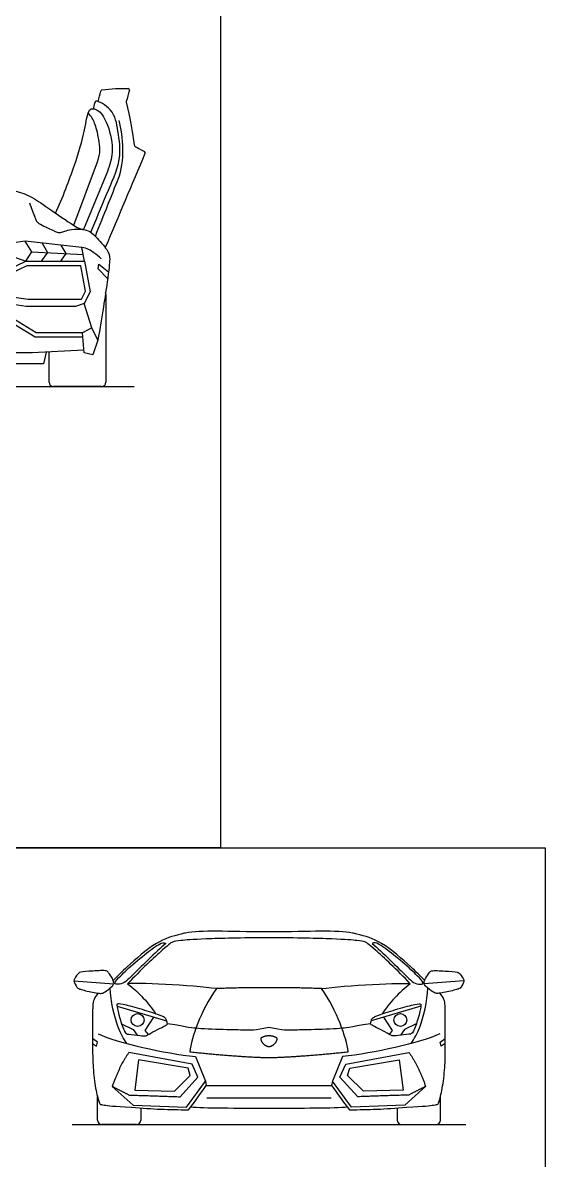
# Model space of a CAD drawing. Header units: millimetres. Extents: x 0.5 to 46.1, y 0.3 to 28.2.
# Drawn here: x 5.82 to 8.83, y 7.77 to 14.32 of the extents above; entities that cross this region are included whole.
import ezdxf

# ---------------------------------------------------------------- set-up
doc = ezdxf.new("R2010")
doc.units = ezdxf.units.MM
for name, color, linetype, true_color in [('AG-DETAIL', 7, 'Continuous', 0x66ffff), ('AG-DIAGRAM', 7, 'Continuous', 0xfecc66), ('AG-TRANSPORT', 7, 'Continuous', 0x66ccff), ('X-VPRT', 6, 'Continuous', 0xff00ff)]:
    doc.layers.add(name, color=color, linetype=linetype, true_color=true_color)

msp = doc.modelspace()

# ---------------------------------------------------------------- linework, layer by layer
at = {"layer": 'AG-DETAIL'}
for points in [[(6.1782, 12.9484), (6.1635, 13.0276), (5.838, 13.0634), (5.6789, 13.04), (5.6789, 13.0073), (5.8418, 12.9484), (5.8748, 13.0021), (6.1708, 12.988)], [(5.8748, 13.0021), (5.838, 13.0634)], [(5.9347, 13.0528), (5.9654, 12.9978), (5.93, 12.9484)], [(6.0419, 13.041), (6.0721, 12.9927), (6.0406, 12.9484)], [(6.3119, 12.8497), (6.2575, 12.9054), (6.2605, 12.932), (6.3169, 12.8866)], [(6.2199, 12.5658), (6.1764, 12.7043)], [(6.3658, 8.6601), (6.6513, 8.5772)], [(8.1146, 8.6601), (7.829, 8.5772)], [(6.5461, 8.4979), (6.5287, 8.5217), (6.5782, 8.5984)], [(7.9343, 8.4979), (7.9517, 8.5217), (7.9022, 8.5984)], [(6.392, 8.5598), (6.4592, 8.5266), (6.4823, 8.4939)], [(8.0883, 8.5598), (8.0211, 8.5266), (7.9981, 8.4939)], [(6.2255, 8.4465), (6.2486, 8.43), (6.2542, 8.4539), (6.2255, 8.4753)], [(8.2548, 8.4465), (8.2318, 8.43), (8.2262, 8.4539), (8.2548, 8.4753)], [(6.8169, 8.3707), (6.8746, 8.2297), (6.8796, 8.2038)], [(7.6635, 8.3707), (7.6058, 8.2297), (7.6007, 8.2038)], [(6.3386, 8.1993), (6.4587, 8.0909), (6.7647, 8.0798), (6.8746, 8.2297)], [(8.1417, 8.1993), (8.0217, 8.0909), (7.7157, 8.0798), (7.6058, 8.2297)]]:
    msp.add_lwpolyline(points, dxfattribs=at)
for points in [[(6.4214, 8.4459), (6.4026, 8.476), (6.366, 8.5368), (6.3286, 8.6889), (6.3265, 8.766)], [(8.0589, 8.4459), (8.0778, 8.476), (8.1143, 8.5368), (8.1518, 8.6889), (8.1539, 8.766)]]:
    msp.add_open_spline(points, degree=3, knots=[0, 0, 0, 0, 0.590996, 1.453023, 1.453023, 1.453023, 1.453023], dxfattribs=at)
for points in [[(6.2573, 8.502), (6.3698, 8.4474), (6.6416, 8.3904), (6.8169, 8.3707)], [(8.223, 8.502), (8.1106, 8.4474), (7.8388, 8.3904), (7.6635, 8.3707)]]:
    msp.add_open_spline(points, degree=3, dxfattribs=at)
at = {"layer": 'AG-DIAGRAM'}
for points in [[(4.1994, 12.2273), (6.4651, 12.2273)], [(6.1073, 7.98), (8.373, 7.98)]]:
    msp.add_lwpolyline(points, dxfattribs=at)
at = {"layer": 'AG-TRANSPORT'}
for p, q in [((6.118, 8.807), (6.347, 8.7903)), ((8.3624, 8.807), (8.1333, 8.7903))]:
    msp.add_line(p, q, dxfattribs=at)
for points in [[(6.117, 13.1554), (6.2544, 13.5211)], [(6.3103, 13.4644), (6.1723, 13.1307)], [(5.7343, 12.8973), (5.8418, 12.9484), (6.1782, 12.9484), (6.2108, 12.773), (6.1775, 12.7047), (6.126, 12.6885), (5.8431, 12.6885), (5.6668, 12.714), (5.3322, 12.714), (4.9977, 12.714), (4.8214, 12.6885), (4.5385, 12.6885), (4.487, 12.7047), (4.4537, 12.773), (4.4863, 12.9484), (4.8227, 12.9484), (4.9302, 12.8973)], [(5.6783, 12.7557), (5.8546, 12.7302), (6.1615, 12.7302), (6.1842, 12.7767), (6.157, 12.9229), (5.8476, 12.9229), (5.7508, 12.8769)], [(6.1692, 12.5121), (5.8947, 12.5121), (5.667, 12.6503), (5.3322, 12.6503), (4.9975, 12.6503), (4.7698, 12.5121), (4.4953, 12.5121)], [(6.2552, 12.4935), (6.2199, 12.5658), (6.1672, 12.5355), (5.9013, 12.5355), (5.6735, 12.6738), (5.3322, 12.6738)], [(6.2552, 12.4935), (6.2259, 12.4089), (6.1766, 12.422), (6.1672, 12.5355)], [(6.1755, 12.436), (5.8774, 12.4207), (5.3322, 12.4207), (4.7871, 12.4207), (4.489, 12.436)], [(5.9585, 12.4249), (5.9423, 12.3579), (5.3322, 12.3579), (4.7222, 12.3579), (4.706, 12.4249)], [(6.7283, 8.1396), (6.8316, 8.2525), (6.7981, 8.3278), (6.4346, 8.3939)], [(7.752, 8.1396), (7.6487, 8.2525), (7.6822, 8.3278), (8.0458, 8.3939)], [(6.883, 8.1344), (7.2402, 8.1344), (7.5974, 8.1344)]]:
    msp.add_lwpolyline(points, dxfattribs=at)
for points in [[(6.7756, 8.3037), (6.49, 8.3524), (6.4685, 8.1775), (6.6959, 8.1712), (6.7876, 8.2617)], [(7.7048, 8.3037), (7.9903, 8.3524), (8.0119, 8.1775), (7.7845, 8.1712), (7.6928, 8.2617)]]:
    msp.add_lwpolyline(points, close=True, dxfattribs=at)
for centre in [(6.4841, 8.5812), (7.9963, 8.5812)]:
    msp.add_circle(centre, 0.037, dxfattribs=at)
for centre, radius, start, end in [((6.2805, 13.9256), 0.00852, 98.23687, 166.29275), ((6.429, 13.9341), 0.00852, 344.01788, 87.64485), ((6.4271, 13.8654), 0.00852, 164.01788, 194.76581), ((6.519, 13.5721), 0.00852, 337.13748, 60.75041), ((6.2764, 12.7563), 0.0259, 0, 24.1493), ((6.0003, 12.2532), 0.0259, 180, 270), ((6.2764, 12.2532), 0.0259, 270, 0), ((6.2778, 8.0044), 0.0244, 180, 270), ((6.4784, 8.0044), 0.0244, 270, 0), ((8.002, 8.0044), 0.0244, 180, 270), ((8.2026, 8.0044), 0.0244, 270, 0)]:
    msp.add_arc(centre, radius, start, end, dxfattribs=at)
for points, degree in [([(6.2576, 13.8676), (6.2625, 13.8876), (6.2673, 13.9076), (6.2722, 13.9276)], 3), ([(6.2793, 13.934), (6.3323, 13.9417), (6.3823, 13.9445), (6.4294, 13.9426)], 3), ([(6.4372, 13.9317), (6.4311, 13.9104), (6.425, 13.8891), (6.4189, 13.8677)], 3), ([(6.2544, 13.5211), (6.2724, 13.5691), (6.2629, 13.6549), (6.2365, 13.7527), (6.2206, 13.7795), (6.1998, 13.7998)], 3), ([(6.5268, 13.5688), (6.4506, 13.3881), (6.3744, 13.2074), (6.2982, 13.0266)], 3), ([(5.3322, 13.3476), (5.3586, 13.3476), (5.4671, 13.3627), (5.6616, 13.3627), (5.7637, 13.3627), (5.8697, 13.325), (5.9562, 13.2636), (6.1429, 13.1357), (6.1657, 13.1314), (6.1992, 13.1273), (6.236, 13.1009), (6.3189, 13.0053), (6.3267, 12.9704), (6.316, 12.8694), (6.2801, 12.633), (6.2552, 12.4935)], 3), ([(6.173, 13.1306), (6.1161, 13.1341), (6.0498, 13.1171), (6.0351, 13.1086), (6.0141, 13.1177), (5.8978, 13.169), (5.9013, 13.184), (5.8639, 13.2826)], 3), ([(6.3023, 12.7563), (6.3023, 12.5048), (6.3023, 12.2532)], 2), ([(5.9744, 12.2532), (5.9744, 12.3394), (5.9744, 12.4257)], 2), ([(6.2764, 12.2273), (6.1383, 12.2273), (6.0003, 12.2273)], 2), ([(7.2402, 9.0543), (7.0794, 9.0543), (6.8389, 9.0479), (6.719, 9.0383), (6.6865, 9.0318), (6.663, 9.0185), (6.5015, 8.8689), (6.427, 8.7901)], 3), ([(8.0534, 8.7901), (7.9789, 8.8689), (7.8173, 9.0185), (7.7939, 9.0318), (7.7613, 9.0383), (7.6415, 9.0479), (7.401, 9.0543), (7.2402, 9.0543)], 3), ([(6.3287, 8.7679), (6.3367, 8.7744), (6.3423, 8.7801)], 2), ([(6.9376, 8.762), (6.8053, 8.7808), (6.4579, 8.7987), (6.427, 8.7901)], 3), ([(7.5427, 8.762), (7.675, 8.7808), (8.0225, 8.7987), (8.0534, 8.7901)], 3), ([(8.1516, 8.7679), (8.1436, 8.7744), (8.1381, 8.7801)], 2), ([(6.9376, 8.762), (6.8467, 8.6328), (6.7958, 8.4813), (6.7839, 8.3988)], 3), ([(7.2402, 8.7674), (7.084, 8.7674), (6.9376, 8.762)], 2), ([(7.5427, 8.762), (7.3964, 8.7674), (7.2402, 8.7674)], 2), ([(7.6965, 8.3988), (7.6846, 8.4813), (7.6337, 8.6328), (7.5427, 8.762)], 3), ([(6.409, 8.5172), (6.4014, 8.5328), (6.3785, 8.5948), (6.3631, 8.6685), (6.3661, 8.6743), (6.3866, 8.6751), (6.4971, 8.6468), (6.612, 8.6087), (6.6437, 8.5958), (6.6488, 8.5863), (6.6559, 8.562), (6.6569, 8.5558), (6.6393, 8.5465), (6.5839, 8.5201), (6.5354, 8.4911), (6.5263, 8.4892), (6.5071, 8.4909), (6.4239, 8.5009), (6.4166, 8.5015), (6.409, 8.5172)], 3), ([(8.0714, 8.5172), (8.0789, 8.5328), (8.1019, 8.5948), (8.1172, 8.6685), (8.1143, 8.6743), (8.0938, 8.6751), (7.9833, 8.6468), (7.8684, 8.6087), (7.8367, 8.5958), (7.8316, 8.5863), (7.8245, 8.562), (7.8235, 8.5558), (7.8411, 8.5465), (7.8964, 8.5201), (7.945, 8.4911), (7.954, 8.4892), (7.9733, 8.4909), (8.0565, 8.5009), (8.0638, 8.5015), (8.0714, 8.5172)], 3), ([(6.6559, 8.562), (6.7834, 8.5401), (6.8046, 8.5345), (7.0147, 8.5259), (7.1195, 8.5256), (7.1541, 8.5222), (7.2333, 8.5393), (7.2402, 8.5397)], 3), ([(7.2402, 8.5397), (7.2471, 8.5393), (7.3263, 8.5222), (7.3608, 8.5256), (7.4657, 8.5259), (7.6758, 8.5345), (7.697, 8.5401), (7.8245, 8.562)], 3), ([(6.4346, 8.3939), (6.3845, 8.3297), (6.3386, 8.1993)], 2), ([(6.7839, 8.3988), (7.0354, 8.3711), (7.2402, 8.3648)], 2), ([(7.2402, 8.3648), (7.4449, 8.3711), (7.6965, 8.3988)], 2), ([(8.0458, 8.3939), (8.0958, 8.3297), (8.1417, 8.1993)], 2), ([(6.3386, 8.1993), (6.387, 8.1745), (6.4355, 8.1497)], 2), ([(8.1417, 8.1993), (8.0933, 8.1745), (8.0449, 8.1497)], 2), ([(6.2534, 8.0044), (6.2534, 8.0724), (6.2534, 8.1404)], 2), ([(6.4355, 8.1497), (6.5819, 8.1447), (6.7283, 8.1396)], 2), ([(8.0449, 8.1497), (7.8985, 8.1447), (7.752, 8.1396)], 2), ([(8.2269, 8.0044), (8.2269, 8.0724), (8.2269, 8.1404)], 2), ([(6.5028, 8.0748), (6.5028, 8.0396), (6.5028, 8.0044)], 2), ([(7.2402, 8.0725), (7.057, 8.0725), (6.8628, 8.0725), (6.7885, 8.0791)], 3), ([(7.6919, 8.0791), (7.6176, 8.0725), (7.4234, 8.0725), (7.2402, 8.0725)], 3), ([(7.9776, 8.0748), (7.9776, 8.0396), (7.9776, 8.0044)], 2), ([(6.4784, 7.98), (6.3781, 7.98), (6.2778, 7.98)], 2), ([(8.002, 7.98), (8.1023, 7.98), (8.2026, 7.98)], 2)]:
    msp.add_open_spline(points, degree=degree, dxfattribs=at)
for points, knots in [([(6.0122, 13.2254), (6.0535, 13.3153), (6.1228, 13.4985), (6.1794, 13.6873), (6.1987, 13.8219), (6.2285, 13.8281), (6.2688, 13.8157), (6.3204, 13.7293), (6.3489, 13.5802), (6.3249, 13.5045), (6.3103, 13.4644)], [0, 0, 0, 0, 0.986833, 1.817691, 2.439741, 2.700473, 3.04345, 3.605154, 4.323351, 4.876912, 4.876912, 4.876912, 4.876912]), ([(6.2146, 13.1151), (6.2463, 13.1867), (6.2996, 13.3301), (6.3978, 13.5287), (6.3718, 13.6954), (6.351, 13.8214), (6.2418, 13.8812), (6.2366, 13.856), (6.2304, 13.836), (6.2276, 13.8259)], [0, 0, 0, 0, 0.878062, 1.719931, 2.450091, 3.101839, 3.665132, 3.885341, 4.212115, 4.212115, 4.212115, 4.212115]), ([(6.4188, 13.8632), (6.4422, 13.7745), (6.4628, 13.6175), (6.4672, 13.6102), (6.4947, 13.5955), (6.5231, 13.5796)], [1.036179, 1.036179, 1.036179, 1.036179, 1.396596, 1.760077, 2.098242, 2.098242, 2.098242, 2.098242]), ([(6.2413, 13.0917), (6.2905, 13.2155), (6.3397, 13.3393), (6.3721, 13.421), (6.4132, 13.5242), (6.4027, 13.6657), (6.3779, 13.7593)], [0, 0, 0, 0, 1.311204, 1.311204, 1.311204, 2.310033, 2.310033, 2.310033, 2.310033]), ([(6.2743, 12.9631), (6.2609, 12.9755), (6.232, 12.9986), (6.1939, 13.0232), (6.1635, 13.0276)], [0, 0, 0, 0, 0.4246883, 0.9175561, 0.9175561, 0.9175561, 0.9175561]), ([(6.7351, 9.076), (6.6856, 9.064), (6.5885, 9.0357), (6.4237, 8.8882), (6.3701, 8.8365), (6.3437, 8.8091)], [3.867595, 3.867595, 3.867595, 3.867595, 4.575926, 5.412324, 6.02432, 6.02432, 6.02432, 6.02432]), ([(7.2402, 9.0884), (7.1133, 9.0884), (6.9267, 9.0948), (6.791, 9.0901), (6.7428, 9.0782), (6.7351, 9.076)], [3.01216, 3.01216, 3.01216, 3.01216, 3.4000452, 3.7879305, 3.867595, 3.867595, 3.867595, 3.867595]), ([(7.7452, 9.076), (7.7376, 9.0782), (7.6893, 9.0901), (7.5537, 9.0948), (7.3671, 9.0884), (7.2402, 9.0884)], [2.1567249, 2.1567249, 2.1567249, 2.1567249, 2.2363894, 2.6242747, 3.01216, 3.01216, 3.01216, 3.01216]), ([(8.1367, 8.8091), (8.1103, 8.8365), (8.0566, 8.8882), (7.8918, 9.0357), (7.7948, 9.064), (7.7452, 9.076)], [0, 0, 0, 0, 0.611996, 1.448394, 2.156725, 2.156725, 2.156725, 2.156725]), ([(6.6466, 9.0217), (6.6351, 9.0301), (6.6164, 9.0225), (6.5833, 9.0029), (6.4658, 8.9123), (6.3767, 8.8271), (6.3485, 8.7962), (6.3558, 8.7872), (6.3697, 8.787), (6.3991, 8.7857), (6.4443, 8.8278), (6.59, 8.9743), (6.6466, 9.0217)], [0, 0, 0, 0, 0.309086, 0.50505, 0.701015, 0.89698, 1.092945, 1.28891, 1.28891, 1.28891, 1.665407, 2.300601, 2.300601, 2.300601, 2.300601]), ([(7.8338, 9.0217), (7.8452, 9.0301), (7.8639, 9.0225), (7.8971, 9.0029), (8.0145, 8.9123), (8.1037, 8.8271), (8.1319, 8.7962), (8.1246, 8.7872), (8.1106, 8.787), (8.0813, 8.7857), (8.0361, 8.8278), (7.8903, 8.9743), (7.8338, 9.0217)], [0, 0, 0, 0, 0.309086, 0.50505, 0.701015, 0.89698, 1.092945, 1.28891, 1.28891, 1.28891, 1.665407, 2.300601, 2.300601, 2.300601, 2.300601]), ([(6.3423, 8.7801), (6.3467, 8.7861), (6.3482, 8.7945), (6.3408, 8.8219), (6.3176, 8.8535), (6.3053, 8.8695), (6.2259, 8.8622), (6.157, 8.8596), (6.1453, 8.853), (6.1211, 8.82), (6.1145, 8.8069), (6.1341, 8.7684), (6.1413, 8.764), (6.1527, 8.7588), (6.1678, 8.754), (6.2348, 8.7382), (6.2605, 8.7352), (6.2805, 8.7333), (6.2936, 8.7383), (6.3287, 8.7679)], [0.059821, 0.059821, 0.059821, 0.059821, 0.247566, 0.536086, 0.877096, 1.104035, 1.588056, 2.041631, 2.239517, 2.578365, 2.792498, 3.134441, 3.334033, 3.334033, 3.606095, 4.085517, 4.28013, 4.28013, 4.545798, 4.545798, 4.545798, 4.545798]), ([(8.1381, 8.7801), (8.1336, 8.7861), (8.1322, 8.7945), (8.1395, 8.8219), (8.1627, 8.8535), (8.1751, 8.8695), (8.2545, 8.8622), (8.3233, 8.8596), (8.3351, 8.853), (8.3593, 8.82), (8.3659, 8.8069), (8.3463, 8.7684), (8.3391, 8.764), (8.3277, 8.7588), (8.3126, 8.754), (8.2456, 8.7382), (8.2198, 8.7352), (8.1999, 8.7333), (8.1867, 8.7383), (8.1516, 8.7679)], [0.059821, 0.059821, 0.059821, 0.059821, 0.247566, 0.536086, 0.877096, 1.104035, 1.588056, 2.041631, 2.239517, 2.578365, 2.792498, 3.134441, 3.334033, 3.334033, 3.606095, 4.085517, 4.28013, 4.28013, 4.545798, 4.545798, 4.545798, 4.545798]), ([(6.427, 8.7901), (6.4591, 8.7652), (6.5194, 8.7101), (6.5678, 8.6484), (6.5894, 8.6159)], [8.117136, 8.117136, 8.117136, 8.117136, 8.749423, 9.36923, 9.36923, 9.36923, 9.36923]), ([(8.0534, 8.7901), (8.0212, 8.7652), (7.961, 8.7101), (7.9126, 8.6484), (7.891, 8.6159)], [1.685068, 1.685068, 1.685068, 1.685068, 2.317355, 2.937161, 2.937161, 2.937161, 2.937161]), ([(6.2591, 8.7355), (6.2471, 8.7254), (6.2255, 8.6964), (6.2255, 8.6278), (6.2255, 8.4166), (6.2255, 8.3313), (6.2389, 8.194), (6.2621, 8.1064), (6.2681, 8.0959), (6.2791, 8.0932), (6.3459, 8.0843), (6.4485, 8.0792), (6.5766, 8.068), (6.6639, 8.0662), (6.7764, 8.0643), (6.8153, 8.1108), (6.8434, 8.1573), (6.8796, 8.2038), (7.0201, 8.2038), (7.1301, 8.2038), (7.2402, 8.2038)], [-4.78407, -4.78407, -4.78407, -4.78407, -4.530654, -4.142769, -3.754883, -3.366998, -2.979113, -2.591227, -2.203342, -1.815457, -1.427572, -1.427572, -1.427572, 0, 0, 0, 0.534817, 0.534817, 0.534817, 1.617992, 1.617992, 1.617992, 1.617992]), ([(7.2402, 8.2038), (7.3502, 8.2038), (7.4603, 8.2038), (7.6007, 8.2038), (7.637, 8.1573), (7.6651, 8.1108), (7.704, 8.0643), (7.8165, 8.0662), (7.9037, 8.068), (8.0319, 8.0792), (8.1345, 8.0843), (8.2013, 8.0932), (8.2123, 8.0959), (8.2182, 8.1064), (8.2415, 8.194), (8.2548, 8.3313), (8.2548, 8.4166), (8.2548, 8.6278), (8.2548, 8.6964), (8.2333, 8.7254), (8.2213, 8.7355)], [1.617992, 1.617992, 1.617992, 1.617992, 2.701166, 2.701166, 2.701166, 3.235983, 3.235983, 3.235983, 4.663555, 4.663555, 4.663555, 5.05144, 5.439325, 5.827211, 6.215096, 6.602981, 6.990867, 7.378752, 7.766637, 8.020054, 8.020054, 8.020054, 8.020054])]:
    msp.add_open_spline(points, degree=3, knots=knots, dxfattribs=at)
msp.add_rational_spline([(7.2017, 8.483), (7.1975, 8.481), (7.195, 8.4779), (7.195, 8.4742), (7.1956, 8.4505), (7.2194, 8.4285), (7.2402, 8.4272), (7.261, 8.4285), (7.2847, 8.4505), (7.2853, 8.4742), (7.2854, 8.4779), (7.2829, 8.481), (7.2786, 8.483), (7.2646, 8.4895), (7.2518, 8.4919), (7.2402, 8.4919), (7.2285, 8.4919), (7.2157, 8.4895), (7.2017, 8.483)], [1, 0.88935545998, 0.88935545998, 1, 1, 1, 1, 1, 1, 1, 0.88935545998, 0.88935545998, 1, 1, 1, 1, 1, 1, 1], degree=3, knots=[-0.3345003, -0.3345003, -0.3345003, -0.3345003, -0.2913087, -0.2913087, -0.2913087, 0.0008992, 0.0008992, 0.0008992, 0.2931071, 0.2931071, 0.2931071, 0.3362987, 0.3362987, 0.3362987, 0.4725527, 0.4725527, 0.4725527, 0.6088068, 0.6088068, 0.6088068, 0.6088068], dxfattribs=at)
at = {"layer": 'X-VPRT'}
for points in [[(0.5711, 14.3729), (6.9617, 14.3729), (6.9617, 9.5726), (0.5711, 9.5726)], [(0.5711, 9.5726), (8.8302, 9.5726), (8.8302, 4.9195), (0.5711, 4.9195)]]:
    msp.add_lwpolyline(points, close=True, dxfattribs=at)

doc.saveas('drawing.dxf')
